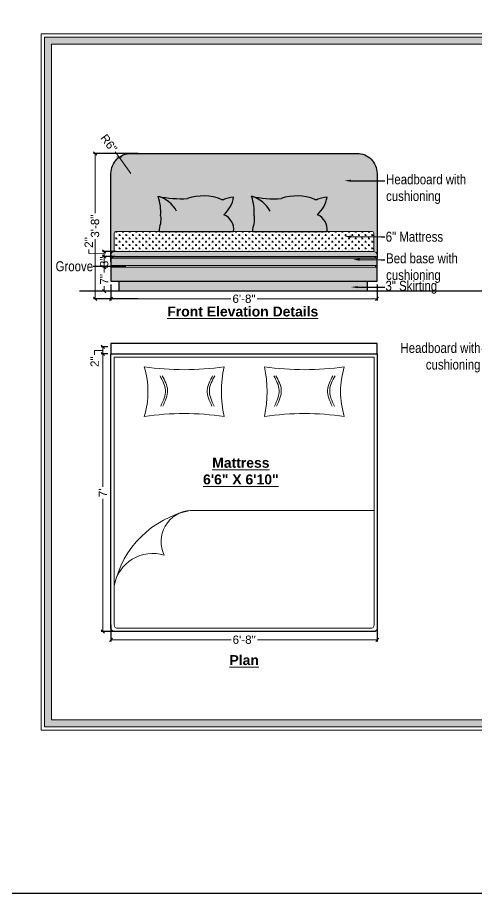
# Model space of a CAD drawing. Header units: millimetres. Extents: x 133760 to 136133, y -184957 to -182282.
# Drawn here: x 134374.2 to 134512.2, y -184956.9 to -184693.2 of the extents above; entities that cross this region are included whole.
import ezdxf
from ezdxf import colors
from ezdxf.entities.mleader import LeaderData, LeaderLine
from ezdxf.math import Vec2, Vec3

# ---------------------------------------------------------------- set-up
doc = ezdxf.new("R2010")
doc.units = ezdxf.units.MM
doc.header["$MEASUREMENT"] = 0
doc.header["$PDMODE"] = 35
doc.linetypes.add('DASHEDX2', pattern=[1.5, 1, -0.5])
doc.layers.get('Defpoints').update_dxf_attribs({"color": 220})
for name, color, linetype, lineweight in [('DIM.', 250, 'Continuous', 13), ('Dimension', 10, 'DASHEDX2', 20), ('falseceiling', 104, 'Continuous', 13), ('FURNITURE', 32, 'Continuous', 9), ('text1', 1, 'Continuous', 15), ('wall', 7, 'Continuous', 30)]:
    doc.layers.add(name, color=color, linetype=linetype, lineweight=lineweight)
doc.layers.add('Interior', color=250, linetype='Continuous')
doc.styles.add('Arial', font='arial.ttf')
doc.styles.get("Standard").update_dxf_attribs({"font": 'arial.ttf', "height": 6})
doc.styles.add('style4', font='ARIALN.TTF')
doc.dimstyles.new('ISO-25', dxfattribs={"dimtxt": 2.5, "dimasz": 1, "dimexe": 0.5, "dimexo": 1, "dimtad": 0, "dimdec": 0, "dimlunit": 4, "dimtxsty": 'Arial', "dimblk": 'OBLIQUE', "dimcen": 2.5, "dimclrd": 1, "dimclre": 1, "dimclrt": 5, "dimadec": 0, "dimazin": 0, "dimtfac": 1, "dimtdec": 0, "dimtmove": 0, "dimatfit": 3, "dimfxl": 1, "dimtfillclr": 5, "dimlwd": -1, "dimarcsym": 0})

# ---------------------------------------------------------------- blocks, each defined once
blk = doc.blocks.new('_Oblique')
at = {"layer": 'wall', "color": 0, "lineweight": -2}
blk.add_line((-0.5, -0.5), (0.5, 0.5), dxfattribs=at)
blk = doc.blocks.new('*D97')
at = {"layer": 'Defpoints', "color": 0, "transparency": 16777216}
for p in [(134402.32, -184772.62), (134482.32, -184772.62), (134482.32, -184777.88)]:
    blk.add_point(p, dxfattribs=at)
at = {"layer": 'FURNITURE', "color": 1, "lineweight": -2, "transparency": 16777216}
for p, q in [((134402.32, -184773.62), (134402.32, -184778.38)), ((134482.32, -184773.62), (134482.32, -184778.38))]:
    blk.add_line(p, q, dxfattribs=at)
at = {"layer": 'FURNITURE', "color": 1, "transparency": 16777216}
for p, q in [((134402.32, -184777.88), (134438.37, -184777.88)), ((134482.32, -184777.88), (134446.28, -184777.88))]:
    blk.add_line(p, q, dxfattribs=at)
at = {"layer": 'FURNITURE', "color": 1, "transparency": 16777216, "rotation": 180}
blk.add_blockref('_Oblique', (134402.32, -184777.88), dxfattribs=at)
at = {"layer": 'FURNITURE', "color": 1, "transparency": 16777216}
blk.add_blockref('_Oblique', (134482.32, -184777.88), dxfattribs=at)
at = {"layer": 'FURNITURE', "color": 5, "lineweight": 0, "transparency": 16777216, "insert": (134442.32, -184777.88), "char_height": 2.5, "attachment_point": 5, "style": 'Arial'}
blk.add_mtext('6\'-8"', dxfattribs=at)
blk = doc.blocks.new('pillow')
at = {"layer": 'falseceiling', "true_color": 0xfffbf0}
h = blk.add_hatch(color=7, dxfattribs=at)
h.dxf.hatch_style = 1
h.paths.add_polyline_path([(59089.96, 44808.12, -0.100225), (59090.72, 44802.26, -0.040495), (59090.66, 44799.86, 0.089639), (59090.25, 44797.53), (59112.68, 44797.53, 0.329223), (59109.76, 44802.59, 0.171073), (59112.68, 44807.88, 0.084456), (59109.68, 44807.15, -0.029814), (59108.98, 44807.21, 0.179834), (59098.83, 44807.46, -0.069421)])
h.paths.add_polyline_path([(59140.8, 44797.53, 0.329223), (59137.87, 44802.59, 0.171073), (59140.8, 44807.88, 0.084456), (59137.79, 44807.15, -0.029814), (59137.1, 44807.21, 0.179834), (59126.94, 44807.46, -0.069421), (59118.07, 44808.12, -0.100225), (59118.84, 44802.26, -0.040495), (59118.78, 44799.86, 0.087974), (59118.37, 44797.53)])
at = {"layer": 'FURNITURE', "lineweight": 25}
for points in [[(59095.53, 44803.68, 0.201491), (59089.96, 44808.12, 0.069421), (59098.83, 44807.46)], [(59112.68, 44797.53, 0.329223), (59109.76, 44802.59, 0.171073), (59112.68, 44807.88)], [(59140.8, 44797.53, 0.329223), (59137.87, 44802.59, 0.171073), (59140.8, 44807.88)], [(59090.72, 44802.26, -0.040495), (59090.66, 44799.86, 0.089639), (59090.25, 44797.53), (59112.68, 44797.53)], [(59118.84, 44802.26, -0.040495), (59118.78, 44799.86, 0.087974), (59118.37, 44797.53), (59140.8, 44797.53)]]:
    blk.add_lwpolyline(points, format="xyb", dxfattribs=at)
for centre, radius, start, end in [((59075.86, 44803.3), 14.9, 355.9998, 18.8933), ((59103.57, 44793.67), 14.58, 68.2026, 108.9817), ((59109.84, 44813.02), 5.87, 261.5958, 268.4266), ((59113.32, 44798.69), 9.21, 94.0129, 115.1379), ((59103.98, 44803.3), 14.9, 355.9998, 18.8933), ((59115.57, 44799.26), 9.21, 28.6402, 74.2084), ((59124.91, 44839.57), 32.18, 257.7438, 273.6284), ((59131.68, 44793.67), 14.58, 68.2026, 108.9817), ((59137.96, 44813.02), 5.87, 261.5958, 268.4266), ((59141.44, 44798.69), 9.21, 94.0129, 115.1379)]:
    blk.add_arc(centre, radius, start, end, dxfattribs=at)
blk = doc.blocks.new('*D99')
at = {"layer": 'Defpoints', "color": 0, "transparency": 16777216}
for p in [(134411.52, -184734.12), (134397.52, -184777.88), (134411.52, -184777.88)]:
    blk.add_point(p, dxfattribs=at)
at = {"layer": 'FURNITURE', "color": 1, "lineweight": -2, "transparency": 16777216}
for p, q in [((134410.52, -184734.12), (134397.02, -184734.12)), ((134410.52, -184777.88), (134397.02, -184777.88))]:
    blk.add_line(p, q, dxfattribs=at)
at = {"layer": 'FURNITURE', "color": 1, "transparency": 16777216}
for p, q in [((134397.52, -184734.12), (134397.52, -184752.05)), ((134397.52, -184777.88), (134397.52, -184759.95))]:
    blk.add_line(p, q, dxfattribs=at)
for p, rotation in [((134397.52, -184734.12), 90), ((134397.52, -184777.88), 270)]:
    blk.add_blockref('_Oblique', p, dxfattribs=dict(at, rotation=rotation))
at = {"layer": 'FURNITURE', "color": 5, "transparency": 16777216, "insert": (134397.52, -184756), "char_height": 2.5, "attachment_point": 5, "rotation": 90, "style": 'Arial'}
blk.add_mtext('3\'-8"', dxfattribs=at)
blk = doc.blocks.new('*D100')
at = {"layer": 'Defpoints', "color": 0, "transparency": 16777216}
for p in [(134402.32, -184792.35), (134399.84, -184794.5), (134402.32, -184794.5)]:
    blk.add_point(p, dxfattribs=at)
at = {"layer": 'FURNITURE', "color": 1, "lineweight": -2, "transparency": 16777216}
for p, q in [((134401.32, -184792.35), (134399.34, -184792.35)), ((134401.32, -184794.5), (134399.34, -184794.5))]:
    blk.add_line(p, q, dxfattribs=at)
at = {"layer": 'FURNITURE', "color": 1, "transparency": 16777216}
for p, q in [((134399.84, -184792.35), (134399.84, -184794.5)), ((134399.84, -184793.42), (134397.39, -184793.48)), ((134397.39, -184793.48), (134397.39, -184794.73))]:
    blk.add_line(p, q, dxfattribs=at)
for p, rotation in [((134399.84, -184792.35), 90), ((134399.84, -184794.5), 270)]:
    blk.add_blockref('_Oblique', p, dxfattribs=dict(at, rotation=rotation))
at = {"layer": 'FURNITURE', "color": 5, "lineweight": 0, "transparency": 16777216, "insert": (134397.39, -184796.82), "char_height": 2.5, "attachment_point": 5, "rotation": 90, "style": 'Arial'}
blk.add_mtext('2"', dxfattribs=at)
blk = doc.blocks.new('*D101')
at = {"layer": 'Defpoints', "color": 0, "transparency": 16777216}
for p in [(134402.32, -184794.5), (134399.84, -184878.09), (134411.21, -184878.09)]:
    blk.add_point(p, dxfattribs=at)
at = {"layer": 'FURNITURE', "color": 1, "lineweight": -2, "transparency": 16777216}
for p, q in [((134401.32, -184794.5), (134399.34, -184794.5)), ((134410.21, -184878.09), (134399.34, -184878.09))]:
    blk.add_line(p, q, dxfattribs=at)
at = {"layer": 'FURNITURE', "color": 1, "transparency": 16777216}
for p, q in [((134399.84, -184794.5), (134399.84, -184834.53)), ((134399.84, -184878.09), (134399.84, -184838.06))]:
    blk.add_line(p, q, dxfattribs=at)
for p, rotation in [((134399.84, -184794.5), 90), ((134399.84, -184878.09), 270)]:
    blk.add_blockref('_Oblique', p, dxfattribs=dict(at, rotation=rotation))
at = {"layer": 'FURNITURE', "color": 5, "lineweight": 0, "transparency": 16777216, "insert": (134399.84, -184836.29), "char_height": 2.5, "attachment_point": 5, "rotation": 90, "style": 'Arial'}
blk.add_mtext("7'", dxfattribs=at)
blk = doc.blocks.new('*D102')
at = {"layer": 'Defpoints', "color": 0, "transparency": 16777216}
for p in [(134402.32, -184875.09), (134482.42, -184875.09), (134482.42, -184880.54)]:
    blk.add_point(p, dxfattribs=at)
at = {"layer": 'FURNITURE', "color": 1, "lineweight": -2, "transparency": 16777216}
for p, q in [((134402.32, -184876.09), (134402.32, -184881.04)), ((134482.42, -184876.09), (134482.42, -184881.04))]:
    blk.add_line(p, q, dxfattribs=at)
at = {"layer": 'FURNITURE', "color": 1, "transparency": 16777216}
for p, q in [((134402.32, -184880.54), (134438.42, -184880.54)), ((134482.42, -184880.54), (134446.33, -184880.54))]:
    blk.add_line(p, q, dxfattribs=at)
at = {"layer": 'FURNITURE', "color": 1, "transparency": 16777216, "rotation": 180}
blk.add_blockref('_Oblique', (134402.32, -184880.54), dxfattribs=at)
at = {"layer": 'FURNITURE', "color": 1, "transparency": 16777216}
blk.add_blockref('_Oblique', (134482.42, -184880.54), dxfattribs=at)
at = {"layer": 'FURNITURE', "color": 5, "lineweight": 0, "transparency": 16777216, "insert": (134442.37, -184880.54), "char_height": 2.5, "attachment_point": 5, "style": 'Arial'}
blk.add_mtext('6\'-8"', dxfattribs=at)
blk = doc.blocks.new('*D111')
at = {"layer": 'Defpoints', "color": 0, "transparency": 16777216}
for p in [(134404.77, -184735.28), (134408.32, -184740.12)]:
    blk.add_point(p, dxfattribs=at)
at = {"layer": 'FURNITURE', "color": 1, "transparency": 16777216}
for p in [(134403.59, -184733.67), (134408.32, -184740.12)]:
    blk.add_line(p, (134404.77, -184735.28), dxfattribs=at)
at = {"layer": 'FURNITURE', "color": 1, "transparency": 16777216, "rotation": 306.2514325076462}
blk.add_blockref('_Oblique', (134404.77, -184735.28), dxfattribs=at)
at = {"layer": 'FURNITURE', "color": 5, "transparency": 16777216, "insert": (134401.67, -184731.04), "char_height": 2.5, "attachment_point": 5, "rotation": 306.2514, "style": 'Arial'}
blk.add_mtext('R6"', dxfattribs=at)
blk = doc.blocks.new('*D225')
at = {"layer": 'Defpoints', "color": 0, "transparency": 16777216}
for p in [(134404.62, -184763.62), (134400.27, -184765.12), (134404.62, -184765.12)]:
    blk.add_point(p, dxfattribs=at)
at = {"layer": 'FURNITURE', "color": 1, "transparency": 16777216}
for p, q in [((134395.62, -184764.27), (134395.62, -184763.02)), ((134400.27, -184763.62), (134400.27, -184765.12)), ((134400.27, -184764.37), (134395.62, -184764.27))]:
    blk.add_line(p, q, dxfattribs=at)
at = {"layer": 'FURNITURE', "color": 1, "lineweight": -2, "transparency": 16777216}
for p, q in [((134403.62, -184763.62), (134399.77, -184763.62)), ((134403.62, -184765.12), (134399.77, -184765.12))]:
    blk.add_line(p, q, dxfattribs=at)
at = {"layer": 'FURNITURE', "color": 1, "transparency": 16777216}
for p, rotation in [((134400.27, -184763.62), 90), ((134400.27, -184765.12), 270)]:
    blk.add_blockref('_Oblique', p, dxfattribs=dict(at, rotation=rotation))
at = {"layer": 'FURNITURE', "color": 5, "transparency": 16777216, "insert": (134395.62, -184760.93), "char_height": 2.5, "attachment_point": 5, "rotation": 90, "style": 'Arial'}
blk.add_mtext('2"', dxfattribs=at)
blk = doc.blocks.new('*D226')
at = {"layer": 'Defpoints', "color": 0, "transparency": 16777216}
for p in [(134404.62, -184765.12), (134400.27, -184768.37), (134402.32, -184768.37)]:
    blk.add_point(p, dxfattribs=at)
at = {"layer": 'FURNITURE', "color": 1, "lineweight": -2, "transparency": 16777216}
for p, q in [((134403.62, -184765.12), (134399.77, -184765.12)), ((134401.32, -184768.37), (134399.77, -184768.37))]:
    blk.add_line(p, q, dxfattribs=at)
at = {"layer": 'FURNITURE', "color": 1, "transparency": 16777216}
blk.add_line((134400.27, -184765.12), (134400.27, -184768.37), dxfattribs=at)
for p, rotation in [((134400.27, -184765.12), 90), ((134400.27, -184768.37), 270)]:
    blk.add_blockref('_Oblique', p, dxfattribs=dict(at, rotation=rotation))
at = {"layer": 'FURNITURE', "color": 5, "transparency": 16777216, "insert": (134400.27, -184766.75), "char_height": 2.5, "attachment_point": 5, "rotation": 90, "style": 'Arial'}
blk.add_mtext('3"', dxfattribs=at)
blk = doc.blocks.new('*D227')
at = {"layer": 'Defpoints', "color": 0, "transparency": 16777216}
for p in [(134402.32, -184768.37), (134400.27, -184775.62), (134404.82, -184775.62)]:
    blk.add_point(p, dxfattribs=at)
at = {"layer": 'FURNITURE', "color": 1, "lineweight": -2, "transparency": 16777216}
for p, q in [((134401.32, -184768.37), (134399.77, -184768.37)), ((134403.82, -184775.62), (134399.77, -184775.62))]:
    blk.add_line(p, q, dxfattribs=at)
at = {"layer": 'FURNITURE', "color": 1, "transparency": 16777216}
for p, q in [((134400.27, -184768.37), (134400.27, -184769.94)), ((134400.27, -184775.62), (134400.27, -184774.05))]:
    blk.add_line(p, q, dxfattribs=at)
for p, rotation in [((134400.27, -184768.37), 90), ((134400.27, -184775.62), 270)]:
    blk.add_blockref('_Oblique', p, dxfattribs=dict(at, rotation=rotation))
at = {"layer": 'FURNITURE', "color": 5, "transparency": 16777216, "insert": (134400.27, -184772), "char_height": 2.5, "attachment_point": 5, "rotation": 90, "style": 'Arial'}
blk.add_mtext('7"', dxfattribs=at)

msp = doc.modelspace()

# ---------------------------------------------------------------- hatches: boundary and pattern name
at = {"layer": 'Dimension', "true_color": 0xd39e00, "transparency": 33554687}
h = msp.add_hatch(color=42, dxfattribs=at)
h.paths.add_polyline_path([(134382.34, -184699.1), (134382.34, -184906.72), (134677.29, -184906.72), (134677.29, -184699.1)])
h.paths.add_polyline_path([(134384.41, -184701.17), (134675.22, -184701.17), (134675.22, -184904.65), (134384.41, -184904.65)], flags=16)
at = {"layer": 'FURNITURE', "lineweight": 30, "true_color": 0x22346e, "transparency": 33554687}
h = msp.add_hatch(color=159, dxfattribs=at)
h.dxf.hatch_style = 1
h.paths.add_polyline_path([(134482.32, -184740.12, 0.414214), (134476.32, -184734.12), (134408.32, -184734.12, 0.414214), (134402.32, -184740.12), (134402.32, -184764.62, -0.414214), (134403.32, -184763.62), (134403.32, -184758.12, -0.414214), (134403.82, -184757.62), (134416.78, -184757.62, -0.089639), (134417.19, -184755.29, 0.040495), (134417.25, -184752.89, 0.100225), (134416.48, -184747.03, 0.069421), (134425.35, -184747.7, -0.179834), (134435.51, -184747.95, 0.029814), (134436.2, -184748.01, -0.084456), (134439.21, -184747.28, -0.171073), (134436.28, -184752.57, -0.329223), (134439.21, -184757.62), (134439.21, -184757.62), (134444.89, -184757.62, -0.087974), (134445.31, -184755.29, 0.040495), (134445.37, -184752.89, 0.100225), (134444.6, -184747.03, 0.069421), (134453.47, -184747.7, -0.179834), (134463.62, -184747.95, 0.029814), (134464.32, -184748.01, -0.084456), (134467.32, -184747.28, -0.171073), (134464.4, -184752.57, -0.329223), (134467.32, -184757.62), (134467.32, -184757.62), (134480.82, -184757.62, -0.414214), (134481.32, -184758.12), (134481.32, -184763.62, -0.414214), (134482.32, -184764.62), (134482.32, -184763.62)])
h = msp.add_hatch(color=159, dxfattribs=at)
h.dxf.hatch_style = 1
h.paths.add_polyline_path([(134481.32, -184763.62), (134403.32, -184763.62, 0.414214), (134402.32, -184764.62), (134402.32, -184765.12), (134482.32, -184765.12), (134482.32, -184764.62, 0.414214)])
h = msp.add_hatch(color=159, dxfattribs=at)
h.dxf.hatch_style = 1
h.paths.add_polyline_path([(134402.32, -184765.62), (134402.32, -184766.62), (134402.32, -184767.87), (134482.32, -184767.87), (134482.32, -184765.62)])
h.paths.add_polyline_path([(134402.32, -184768.37), (134402.32, -184772.62), (134482.32, -184772.62), (134482.32, -184768.37)])
h.paths.add_polyline_path([(134404.82, -184772.62), (134404.82, -184775.62), (134479.32, -184775.62), (134479.32, -184772.62)])
at = {"layer": 'Interior', "true_color": 0xc7c8ca}
h = msp.add_hatch(dxfattribs=at)
h.set_pattern_fill('CROSS', color=9, scale=4)
h.set_pattern_definition([(0, (-106.3457, -1853.7056), (1, 1), [0.5, -1.5]), (90, (-106.0957, -1853.9556), (-1, 1), [0.5, -1.5])])
edge = h.paths.add_edge_path()
edge.add_arc((134480.82, -184758.12), 0.5, 0, 90)
edge.add_line((134480.82, -184757.62), (134403.82, -184757.62))
edge.add_arc((134403.82, -184758.12), 0.5, 90, 180)
edge.add_line((134403.32, -184758.12), (134403.32, -184763.62))
edge.add_arc((134403.57, -184763.72), 0.271, 22.5, 157.5, ccw=False)
edge.add_line((134403.82, -184763.62), (134480.82, -184763.62))
edge.add_arc((134481.07, -184763.72), 0.271, 22.5, 157.5, ccw=False)
edge.add_line((134481.32, -184763.62), (134481.32, -184758.12))

# ---------------------------------------------------------------- linework, layer by layer
at = {"layer": 'Dimension', "color": 42, "linetype": 'Continuous', "true_color": 0xd39e00, "transparency": 33554687}
for points in [[(134381.3, -184698.07), (134678.33, -184698.07), (134678.33, -184907.75), (134381.3, -184907.75)], [(134382.34, -184699.1), (134677.29, -184699.1), (134677.29, -184906.72), (134382.34, -184906.72)], [(134384.41, -184701.17), (134675.22, -184701.17), (134675.22, -184904.65), (134384.41, -184904.65)]]:
    msp.add_lwpolyline(points, close=True, dxfattribs=at)
at = {"layer": 'FURNITURE', "lineweight": 0}
for p, q in [((134402.32, -184765.12), (134482.32, -184765.12)), ((134402.32, -184767.87), (134482.32, -184767.87)), ((134402.32, -184768.37), (134482.32, -184768.37))]:
    msp.add_line(p, q, dxfattribs=at)
at = {"layer": 'FURNITURE'}
msp.add_line((134481.42, -184841.58), (134426.13, -184841.58), dxfattribs=at)
at = {"layer": 'FURNITURE', "color": 3, "lineweight": 30}
msp.add_lwpolyline([(133760.11, -183815.68), (134732.43, -183815.68), (134732.43, -184956.93), (133760.11, -184956.93)], close=True, dxfattribs=at)
at = {"layer": 'FURNITURE', "lineweight": 30}
for points in [[(134408.32, -184734.12), (134476.32, -184734.12, -0.414214), (134482.32, -184740.12), (134482.32, -184765.62), (134402.32, -184765.62), (134402.32, -184740.12, -0.414214)], [(134481.42, -184878.09), (134403.32, -184878.09, -0.414214), (134402.32, -184877.09), (134402.32, -184794.5), (134482.42, -184794.5), (134482.42, -184877.09, -0.414214)]]:
    msp.add_lwpolyline(points, format="xyb", close=True, dxfattribs=at)
at = {"layer": 'FURNITURE', "lineweight": 0}
msp.add_lwpolyline([(134403.82, -184757.62), (134480.82, -184757.62, -0.414214), (134481.32, -184758.12), (134481.32, -184763.62, -0.030911), (134481.28, -184763.62), (134403.82, -184763.62), (134403.32, -184763.62), (134403.32, -184758.12, -0.414214)], format="xyb", close=True, dxfattribs=at)
msp.add_lwpolyline([(134402.32, -184765.62), (134482.32, -184765.62), (134482.32, -184764.62, 0.414214), (134481.32, -184763.62), (134403.32, -184763.62, 0.414214), (134402.32, -184764.62)], format="xyb", dxfattribs=at)
at = {"layer": 'FURNITURE', "lineweight": 30}
msp.add_lwpolyline([(134402.32, -184766.62), (134402.32, -184766.62), (134402.32, -184764.62), (134402.32, -184772.62), (134482.32, -184772.62), (134482.32, -184765.62)], dxfattribs=at)
at = {"layer": 'FURNITURE', "lineweight": 0}
for points in [[(134402.82, -184765.12), (134402.82, -184765.62)], [(134481.82, -184765.12), (134481.82, -184765.62)], [(134402.82, -184767.87), (134402.82, -184768.37)], [(134481.82, -184767.87), (134481.82, -184768.37)]]:
    msp.add_lwpolyline(points, dxfattribs=at)
at = {"layer": 'FURNITURE', "lineweight": 30}
for points in [[(134404.82, -184772.62), (134479.32, -184772.62), (134479.32, -184775.62), (134404.82, -184775.62)], [(134482.42, -184794.5), (134482.42, -184791.35), (134402.32, -184791.35), (134402.32, -184794.5)]]:
    msp.add_lwpolyline(points, close=True, dxfattribs=at)
at = {"layer": 'FURNITURE'}
for points in [[(134480.42, -184877.09), (134404.32, -184877.09, -0.414214), (134403.32, -184876.09), (134403.32, -184795.5), (134481.42, -184795.5), (134481.42, -184876.09, -0.414214)], [(134418.33, -184855.11, -0.527965), (134426.13, -184841.58, 0.296489), (134403.32, -184864.23, -0.459377), (134418.33, -184855.11)]]:
    msp.add_lwpolyline(points, format="xyb", close=True, dxfattribs=at)
at = {"layer": 'FURNITURE', "elevation": -0.01}
for points in [[(134436.31, -184813.32, -0.100586), (134436.31, -184798.32, -0.075726), (134412.31, -184798.32, -0.148967), (134412.31, -184813.32, -0.074116)], [(134448.49, -184813.32, 0.100586), (134448.49, -184798.32, 0.075726), (134472.49, -184798.32, 0.148967), (134472.49, -184813.32, 0.074116)]]:
    msp.add_lwpolyline(points, format="xyb", close=True, dxfattribs=at)
at = {"layer": 'FURNITURE'}
for points in [[(134417.06, -184801.06, -0.01), (134417.83, -184802.48, -0.01), (134419.46, -184805.47, -0.01), (134418.02, -184808.59, -0.01), (134417.26, -184810.23, -0.01)], [(134417.7, -184801.06, -0.01), (134418.47, -184802.48, -0.01), (134420.1, -184805.47, -0.01), (134418.66, -184808.59, -0.01), (134417.9, -184810.23, -0.01)], [(134432.89, -184801.06, -0.01), (134432.12, -184802.48, -0.01), (134430.49, -184805.47, -0.01), (134431.93, -184808.59, -0.01), (134432.69, -184810.23, -0.01)], [(134433.54, -184801.06, -0.01), (134432.76, -184802.48, -0.01), (134431.13, -184805.47, -0.01), (134432.57, -184808.59, -0.01), (134433.33, -184810.23, -0.01)], [(134451.27, -184801.06, -0.01), (134452.04, -184802.48, -0.01), (134453.67, -184805.47, -0.01), (134452.23, -184808.59, -0.01), (134451.47, -184810.23, -0.01)], [(134451.91, -184801.06, -0.01), (134452.68, -184802.48, -0.01), (134454.32, -184805.47, -0.01), (134452.87, -184808.59, -0.01), (134452.12, -184810.23, -0.01)], [(134469.07, -184801.06, -0.01), (134468.3, -184802.48, -0.01), (134466.67, -184805.47, -0.01), (134468.11, -184808.59, -0.01), (134468.86, -184810.23, -0.01)], [(134469.71, -184801.06, -0.01), (134468.94, -184802.48, -0.01), (134467.31, -184805.47, -0.01), (134468.75, -184808.59, -0.01), (134469.51, -184810.23, -0.01)]]:
    msp.add_open_spline(points, degree=3, knots=[0, 0, 0, 0, 4.577917, 9.671137, 9.671137, 9.671137, 9.671137], dxfattribs=at)
at = {"layer": 'wall'}
msp.add_line((134626.82, -184775.62), (134392.82, -184775.62), dxfattribs=at)

# ---------------------------------------------------------------- block references
at = {"layer": 'FURNITURE'}
msp.add_blockref('pillow', (75326.53, -229555.15), dxfattribs=at)

# ---------------------------------------------------------------- texts
at = {"layer": 'DIM.', "color": 1, "char_height": 3, "attachment_point": 1}
for s, insert in [('\\pxqc;{\\fArial|b1|i0|c0|p34;\\LFront Elevation Details}', (134405.65, -184780.2)), ('\\pxqc;{\\fArial|b1|i0|c0|p34;\\LMattress\\P6\'6" X 6\'10"}', (134405.07, -184825.75, 0.13)), ('\\pxqc;{\\fArial|b1|i0|c0|p34;\\LPlan}', (134406.08, -184885.16))]:
    msp.add_mtext_dynamic_manual_height_columns(s, width=72.6042, gutter_width=1, heights=[0], dxfattribs=dict(at, insert=insert))

# ---------------------------------------------------------------- dimensions: what is measured, and where the dimension line sits
at = {"layer": 'FURNITURE'}
dim = msp.add_radius_dim(center=(134408.32, -184740.12), mpoint=(134404.77, -184735.28), dimstyle='ISO-25', dxfattribs=at)
dim.commit()
dim.dimension.update_dxf_attribs({"geometry": '*D111', "text_midpoint": (134401.67, -184731.04)})
dim = msp.add_linear_dim(base=(134397.52, -184777.88), p1=(134411.52, -184734.12), p2=(134411.52, -184777.88), angle=90, dimstyle='ISO-25', dxfattribs=at)
dim.commit()
dim.dimension.update_dxf_attribs({"geometry": '*D99', "text_midpoint": (134397.52, -184756)})
for base, p1, p2, picture, middle in [((134400.27307403, -184765.12047979), (134404.61983296, -184763.62047979), (134404.61983296, -184765.12047979), '*D225', (134395.62218814, -184762.39131424)), ((134400.27, -184768.37), (134404.62, -184765.12), (134402.32, -184768.37), '*D226', (134400.27, -184766.75))]:
    dim = msp.add_linear_dim(base=base, p1=p1, p2=p2, angle=90, dimstyle='ISO-25', override={"dimtmove": 1}, dxfattribs=at)
    dim.commit()
    dim.dimension.update_dxf_attribs({"geometry": picture, "text_midpoint": middle, "dimtype": 160})
dim = msp.add_linear_dim(base=(134400.27, -184775.62), p1=(134402.32, -184768.37), p2=(134404.82, -184775.62), angle=90, dimstyle='ISO-25', override={"dimtmove": 1}, dxfattribs=at)
dim.commit()
dim.dimension.update_dxf_attribs({"geometry": '*D227', "text_midpoint": (134400.27, -184772)})
at = {"layer": 'FURNITURE', "lineweight": 0}
for base, p1, p2, picture, middle in [((134482.32, -184777.88), (134402.32, -184772.62), (134482.32, -184772.62), '*D97', (134442.32, -184777.88)), ((134482.42, -184880.54), (134402.32, -184875.09), (134482.42, -184875.09), '*D102', (134442.37, -184880.54))]:
    dim = msp.add_linear_dim(base=base, p1=p1, p2=p2, dimstyle='ISO-25', override={"dimtmove": 1}, dxfattribs=at)
    dim.commit()
    dim.dimension.update_dxf_attribs({"geometry": picture, "text_midpoint": middle})
dim = msp.add_linear_dim(base=(134399.84, -184794.5), p1=(134402.32, -184792.35), p2=(134402.32, -184794.5), angle=90, dimstyle='ISO-25', override={"dimtmove": 1}, dxfattribs=at)
dim.commit()
dim.dimension.update_dxf_attribs({"geometry": '*D100', "text_midpoint": (134397.39, -184795.36), "dimtype": 160})
dim = msp.add_linear_dim(base=(134399.84, -184878.09), p1=(134402.32, -184794.5), p2=(134411.21, -184878.09), angle=90, dimstyle='ISO-25', override={"dimtmove": 1}, dxfattribs=at)
dim.commit()
dim.dimension.update_dxf_attribs({"geometry": '*D101', "text_midpoint": (134399.84, -184836.29)})

# ---------------------------------------------------------------- leaders
at = {"layer": 'text1', "lineweight": 25, "ltscale": 20}
ml = msp.add_multileader_mtext('Standard', dxfattribs=at)
ml.set_content('Headboard with\\Pcushioning', color=1, style='style4')
ml.set_leader_properties()
ml.build(insert=Vec2(0, 0))
ml.multileader.update_dxf_attribs({"dogleg_length": 5.94, "arrow_head_size": 2})
ctx = ml.context
ctx.base_point, ctx.char_height, ctx.arrow_head_size, ctx.landing_gap_size, ctx.plane_origin = Vec3(134484.66, -184742.36, 0), 3, 2, 0.4, Vec3(134475.36, -184749.06, 0)
notes = []
notes.append((ctx, [(0, (1, 1, 0), (134483.58, -184742.36, 0), (1, 0), 1.08, [(0, [(134472.51, -184742.31, 0)], 0, [])])]))
ctx.mtext.insert, ctx.mtext.width = Vec3(134485.06, -184740.42, 0), 26.2536
ml = msp.add_multileader_mtext('Standard', dxfattribs=at)
ml.set_content('6" Mattress', color=1, style='style4')
ml.set_leader_properties()
ml.build(insert=Vec2(0, 0))
ml.multileader.update_dxf_attribs({"dogleg_length": 5.94, "arrow_head_size": 2})
ctx = ml.context
ctx.base_point, ctx.char_height, ctx.arrow_head_size, ctx.landing_gap_size, ctx.plane_origin = Vec3(134484.66, -184759.21, 0), 3, 2, 0.4, Vec3(134475.36, -184765.92, 0)
ctx.text_align_type = 1
notes.append((ctx, [(0, (1, 1, 0), (134483.58, -184759.21, 0), (1, 0), 1.08, [(0, [(134472.51, -184759.16, 0)], 0, [])])]))
ctx.mtext.insert, ctx.mtext.width, ctx.mtext.alignment = Vec3(134493.57, -184757.69, 0), 26.2536, 2
ml = msp.add_multileader_mtext('Standard', dxfattribs=at)
ml.set_content('Bed base with cushioning', color=1, style='style4')
ml.set_leader_properties()
ml.build(insert=Vec2(0, 0))
ml.multileader.update_dxf_attribs({"dogleg_length": 5.94, "arrow_head_size": 2})
ctx = ml.context
ctx.base_point, ctx.char_height, ctx.arrow_head_size, ctx.landing_gap_size, ctx.plane_origin = Vec3(134484.66, -184766.13, 0), 3, 2, 0.4, Vec3(134475.36, -184772.84, 0)
notes.append((ctx, [(0, (1, 1, 0), (134483.58, -184766.13, 0), (1, 0), 1.08, [(0, [(134475.08, -184766.08, 0)], 0, [])])]))
ctx.mtext.insert, ctx.mtext.width = Vec3(134485.06, -184764.19, 0), 26.2536
ml = msp.add_multileader_mtext('Standard', dxfattribs=at)
ml.set_content('Groove', color=1, style='style4')
ml.set_leader_properties()
ml.build(insert=Vec2(0, 0))
ml.multileader.update_dxf_attribs({"dogleg_length": 5.94, "arrow_head_size": 2})
ctx = ml.context
ctx.base_point, ctx.char_height, ctx.arrow_head_size, ctx.landing_gap_size, ctx.plane_origin = Vec3(134385.25, -184768.11, 0), 3, 2, 0.4, Vec3(134409.28, -184774.82, 0)
notes.append((ctx, [(0, (1, 1, 0), (134401.06, -184768.11, 0), (-1, 0), 4.08, [(0, [(134407.13, -184768.11, 0)], 0, [])])]))
ctx.mtext.insert, ctx.mtext.width = Vec3(134385.65, -184766.58, 0), 26.2536
ml = msp.add_multileader_mtext('Standard', dxfattribs=at)
ml.set_content('3" Skirting', color=1, style='style4')
ml.set_leader_properties()
ml.build(insert=Vec2(0, 0))
ml.multileader.update_dxf_attribs({"dogleg_length": 5.94, "arrow_head_size": 2})
ctx = ml.context
ctx.base_point, ctx.char_height, ctx.arrow_head_size, ctx.landing_gap_size, ctx.plane_origin = Vec3(134484.66, -184774.41, 0), 3, 2, 0.4, Vec3(134475.36, -184781.11, 0)
ctx.text_align_type = 1
notes.append((ctx, [(0, (1, 1, 0), (134483.58, -184774.41, 0), (1, 0), 1.08, [(0, [(134474.51, -184774.36, 0)], 0, [])])]))
ctx.mtext.insert, ctx.mtext.width, ctx.mtext.alignment = Vec3(134492.65, -184772.47, 0), 26.2536, 2
ml = msp.add_multileader_mtext('Standard', dxfattribs=at)
ml.set_content('Headboard with \\Pcushioning', color=1, style='style4')
ml.set_leader_properties()
ml.build(insert=Vec2(0, 0))
ml.multileader.update_dxf_attribs({"dogleg_length": 5.94, "arrow_head_size": 2})
ctx = ml.context
ctx.base_point, ctx.char_height, ctx.arrow_head_size, ctx.landing_gap_size, ctx.plane_origin = Vec3(134489.47, -184793.11), 3, 2, 0.4, Vec3(134530.4, -184799.81)
ctx.text_align_type = 2
notes.append((ctx, [(0, (1, 1, 0), (134514.92, -184793.11), (-1, 0), 1.08, [(0, [(134525.12, -184793.06)], 0, [])])]))
ctx.mtext.insert, ctx.mtext.width, ctx.mtext.alignment = Vec3(134513.44, -184791.17), 31.0731, 3
for ctx, leaders in notes:
    for number, flags, end, landing, length, lines in leaders:
        leader = LeaderData()
        leader.index, (leader.has_last_leader_line, leader.has_dogleg_vector, leader.attachment_direction) = number, flags
        leader.last_leader_point, leader.dogleg_vector, leader.dogleg_length = Vec3(end), Vec3(landing), length
        for number, points, colour, breaks in lines:
            line = LeaderLine()
            line.index, line.vertices, line.color, line.breaks = number, Vec3.list(points), colors.encode_raw_color(colour), breaks
            leader.lines.append(line)
        ctx.leaders.append(leader)

doc.saveas('drawing.dxf')
